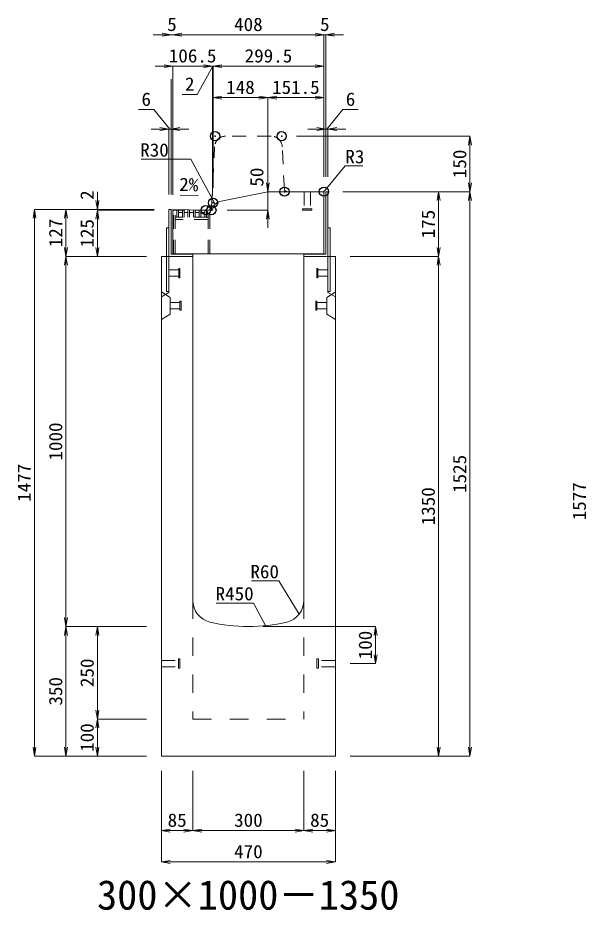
# Model space of a CAD drawing. Units: millimetres at full size. Extents: x -1809 to 57027, y -20349 to 17321.
# Drawn here: x 21277 to 22813, y -15412 to -13001 of the extents above; entities that cross this region are included whole.
import ezdxf
from ezdxf.enums import TextEntityAlignment as Align

# ---------------------------------------------------------------- set-up
doc = ezdxf.new("R2010")
doc.units = ezdxf.units.MM
doc.header["$LTSCALE"] = 50
doc.header["$PDMODE"] = 32
doc.header["$PDSIZE"] = 25
doc.linetypes.add('USER1', pattern=[2, 1, -1])
doc.linetypes.add('USER2', pattern=[1.35, 0.75, -0.6])
for name, color, linetype, lineweight in [('インサート', 3, 'USER2', 9), ('グレーチング', 7, 'USER2', 5), ('受枠', 3, 'Continuous', 5), ('寸法線', 7, 'Continuous', 13), ('引出線', 4, 'Continuous', 13), ('本体', 2, 'Continuous', 13)]:
    doc.layers.add(name, color=color, linetype=linetype, lineweight=lineweight)
doc.layers.add('作業エリア', color=11, linetype='Continuous')
doc.layers.add('文字', color=7, linetype='Continuous')
doc.styles.add('ＭＳ 明朝', font='')
doc.styles.get('ＭＳ 明朝').set_extended_font_data('MS Mincho')

# ---------------------------------------------------------------- blocks, each defined once
blk = doc.blocks.new('open_arrow')
at = {"color": 0, "linetype": 'Continuous', "lineweight": -2}
blk.add_lwpolyline([(7.5, 1.25), (0, 0), (7.5, -1.25)], dxfattribs=at)

msp = doc.modelspace()

# ---------------------------------------------------------------- linework, layer by layer
at = {"layer": 'インサート'}
for p, q in [((22050.5, -13471.05), (22050.5, -13517.05)), ((22050.5, -13471.05), (22067.5, -13471.05)), ((22067.5, -13471.05), (22067.5, -13517.05)), ((22046.5, -13521.05), (22046.5, -13517.05)), ((22046.5, -13517.05), (22071.5, -13517.05)), ((22046.5, -13521.05), (22071.5, -13521.05)), ((22071.5, -13517.05), (22071.5, -13521.05)), ((21685, -13682.55), (21712, -13682.55)), ((21685, -13682.55), (21685, -13699.55)), ((21715, -13678.55), (21712, -13678.55)), ((21712, -13678.55), (21712, -13703.55)), ((21715, -13703.55), (21715, -13678.55)), ((22085, -13678.55), (22088, -13678.55)), ((22085, -13703.55), (22085, -13678.55)), ((22088, -13678.55), (22088, -13703.55)), ((22115, -13682.55), (22088, -13682.55)), ((22115, -13682.55), (22115, -13699.55)), ((21685, -13699.55), (21712, -13699.55)), ((21712, -13703.55), (21715, -13703.55)), ((22088, -13703.55), (22085, -13703.55)), ((22115, -13699.55), (22088, -13699.55)), ((21718.2, -13766.55), (21715.2, -13766.55)), ((21715.2, -13766.55), (21715.2, -13791.55)), ((21718.2, -13791.55), (21718.2, -13766.55)), ((22081.8, -13766.55), (22084.8, -13766.55)), ((22081.8, -13791.55), (22081.8, -13766.55)), ((22084.8, -13766.55), (22084.8, -13791.55)), ((21688.2, -13770.55), (21715.2, -13770.55)), ((21688.2, -13770.55), (21688.2, -13787.55)), ((21688.2, -13787.55), (21715.2, -13787.55)), ((22111.8, -13770.55), (22084.8, -13770.55)), ((22111.8, -13787.55), (22084.8, -13787.55)), ((22111.8, -13770.55), (22111.8, -13787.55)), ((21715.2, -13791.55), (21718.2, -13791.55)), ((22084.8, -13791.55), (22081.8, -13791.55)), ((21665, -14737.55), (21711, -14737.55)), ((21665, -14754.55), (21665, -14737.55)), ((21665, -14754.55), (21711, -14754.55)), ((21711, -14758.55), (21711, -14733.55)), ((21711, -14733.55), (21715, -14733.55)), ((21715, -14758.55), (21715, -14733.55)), ((22085, -14733.55), (22089, -14733.55)), ((22085, -14733.55), (22085, -14758.55)), ((22089, -14733.55), (22089, -14758.55)), ((22135, -14737.55), (22089, -14737.55)), ((22135, -14754.55), (22089, -14754.55)), ((22135, -14737.55), (22135, -14754.55)), ((21715, -14758.55), (21711, -14758.55)), ((22089, -14758.55), (22085, -14758.55))]:
    msp.add_line(p, q, dxfattribs=at)
at = {"layer": 'グレーチング'}
for p, q in [((21697.5, -13639.05), (21697.5, -13521.05)), ((21795.5, -13521.05), (21697.5, -13521.05)), ((21702, -13639.05), (21702, -13521.05)), ((21706.5, -13540.05), (21706.5, -13521.05)), ((21711, -13540.05), (21711, -13521.05)), ((21721.6, -13540.05), (21721.6, -13521.05)), ((21726.1, -13540.05), (21726.1, -13521.05)), ((21736.7, -13540.05), (21736.7, -13521.05)), ((21741.2, -13540.05), (21741.2, -13521.05)), ((21751.8, -13540.05), (21751.8, -13521.05)), ((21756.3, -13540.05), (21756.3, -13521.05)), ((21766.9, -13540.05), (21766.9, -13521.05)), ((21771.4, -13540.05), (21771.4, -13521.05)), ((21782, -13540.05), (21782, -13521.05)), ((21786.5, -13540.05), (21786.5, -13521.05)), ((21791, -13639.05), (21791, -13521.05)), ((21795.5, -13639.05), (21795.5, -13521.05)), ((21791, -13540.05), (21702, -13540.05)), ((21791, -13546.05), (21702, -13546.05)), ((21721.6, -13527.05), (21711, -13527.05)), ((21736.7, -13527.05), (21726.1, -13527.05)), ((21751.8, -13527.05), (21741.2, -13527.05)), ((21766.9, -13527.05), (21756.3, -13527.05)), ((21782, -13527.05), (21771.4, -13527.05))]:
    msp.add_line(p, q, dxfattribs=at)
at = {"layer": '作業エリア'}
for p in [(21810, -13321.05), (21990, -13321.05), (21997.5, -13471.05), (22104, -13471.05), (21804.5, -13501.05), (21785, -13521.05), (21800, -13521.05)]:
    msp.add_point(p, dxfattribs=at)
at = {"layer": '受枠'}
for p, q in [((22109, -13471.05), (22109, -13640.05)), ((22115, -13471.05), (22109, -13471.05)), ((22115, -13471.05), (22115, -13741.05)), ((21685, -13519.05), (21685, -13741.05)), ((21685, -13519.05), (21691, -13519.05)), ((21691, -13519.05), (21691, -13640.05)), ((21679, -13569.05), (21679, -13741.05)), ((21679, -13569.05), (21685, -13569.05)), ((22121, -13569.05), (22115, -13569.05)), ((22121, -13569.05), (22121, -13741.05)), ((21685, -13646.05), (21750, -13646.05)), ((21691, -13640.05), (21750, -13640.05)), ((21750, -13640.05), (21750, -13646.05)), ((22050, -13640.05), (22050, -13646.05)), ((22109, -13640.05), (22050, -13640.05)), ((22115, -13646.05), (22050, -13646.05)), ((21679, -13741.05), (21685, -13741.05)), ((22121, -13741.05), (22115, -13741.05))]:
    msp.add_line(p, q, dxfattribs=at)
at = {"layer": '寸法線'}
for p, q in [((21744, -13046.93), (21643, -13046.93)), ((22104, -13046.93), (21696, -13046.93)), ((22056, -13046.93), (22157, -13046.93)), ((22104, -13431.03), (22104, -13046.93)), ((22104, -13431.03), (22104, -13046.93)), ((22109, -13431.03), (22109, -13046.93)), ((21802.57, -13131.93), (21648, -13131.93)), ((21696, -13479.25), (21696, -13131.93)), ((21852.5, -13131.93), (21754.57, -13131.93)), ((21803.53, -13131.93), (21761.69, -13208.3)), ((21802.57, -13481.03), (21802.57, -13131.93)), ((22104, -13131.93), (21804.5, -13131.93)), ((21804.5, -13461.03), (21804.5, -13131.93)), ((22104, -13431.03), (22104, -13131.93)), ((21691, -13479.03), (21691, -13166.91)), ((21696, -13479.25), (21696, -13176.93)), ((21696, -13479.25), (21696, -13176.93)), ((21802.57, -13481.03), (21802.57, -13178.69)), ((21804.5, -13461.03), (21804.5, -13176.93)), ((21761.69, -13208.3), (21721.28, -13208.3)), ((21804.5, -13216.93), (21952.5, -13216.93)), ((21804.5, -13461.03), (21804.5, -13216.93)), ((21952.5, -13431.03), (21952.5, -13216.93)), ((21952.5, -13216.93), (22104, -13216.93)), ((21952.5, -13431.03), (21952.5, -13216.93)), ((22104, -13431.03), (22104, -13216.93)), ((21644.67, -13249.13), (21603.44, -13249.13)), ((21688, -13301.93), (21644.67, -13249.13)), ((22112, -13301.93), (22155.33, -13249.13)), ((22155.33, -13249.13), (22196.56, -13249.13)), ((21739, -13301.93), (21637, -13301.93)), ((21685, -13479.03), (21685, -13301.93)), ((21691, -13479.03), (21691, -13301.93)), ((22061, -13301.93), (22163, -13301.93)), ((22109, -13431.03), (22109, -13301.93)), ((22115, -13431.03), (22115, -13301.93)), ((22030.02, -13321.05), (22498.78, -13321.05)), ((22498.78, -13321.05), (22498.78, -13471.05)), ((21952.5, -13423.05), (21952.5, -13569.05)), ((21492.06, -13471.05), (21492.06, -13569.05)), ((22155.02, -13471.05), (22413.78, -13471.05)), ((22155.02, -13471.05), (22498.78, -13471.05)), ((22155.02, -13471.05), (22498.78, -13471.05)), ((22413.78, -13471.05), (22413.78, -13646.05)), ((22498.78, -13471.05), (22498.78, -14996.05)), ((21322.06, -14996.05), (21322.06, -13519.05)), ((21644.98, -13519.05), (21322.06, -13519.05)), ((21407.06, -13519.05), (21407.06, -13646.05)), ((21644.98, -13519.05), (21407.06, -13519.05)), ((21644.98, -13519.05), (21492.06, -13519.05)), ((21644.98, -13521.05), (21492.06, -13521.05)), ((21492.06, -13521.05), (21492.06, -13646.05)), ((21644.98, -13521.05), (21492.06, -13521.05)), ((21842.59, -13521.05), (21952.5, -13521.05)), ((21624.98, -13646.05), (21407.06, -13646.05)), ((21407.06, -13646.05), (21407.06, -14646.05)), ((21624.98, -13646.05), (21407.06, -13646.05)), ((21624.98, -13646.05), (21492.06, -13646.05)), ((22175.02, -13646.05), (22413.78, -13646.05)), ((22175.02, -13646.05), (22413.78, -13646.05)), ((22413.78, -13646.05), (22413.78, -14996.05)), ((21624.98, -14646.05), (21407.06, -14646.05)), ((21407.06, -14996.05), (21407.06, -14646.05)), ((21624.98, -14646.05), (21407.06, -14646.05)), ((21492.06, -14646.05), (21492.06, -14896.05)), ((21624.98, -14646.05), (21492.06, -14646.05)), ((21940.02, -14646.05), (22243.78, -14646.05)), ((22243.78, -14646.05), (22243.78, -14746.05)), ((22175.02, -14746.05), (22243.78, -14746.05)), ((21624.98, -14896.05), (21492.06, -14896.05)), ((21492.06, -14896.05), (21492.06, -14996.05)), ((21624.98, -14896.05), (21492.06, -14896.05)), ((21624.98, -14996.05), (21322.06, -14996.05)), ((21624.98, -14996.05), (21407.06, -14996.05)), ((21624.98, -14996.05), (21492.06, -14996.05)), ((22175.02, -14996.05), (22413.78, -14996.05)), ((22175.02, -14996.05), (22498.78, -14996.05)), ((21665, -15036.07), (21665, -15197.21)), ((21665, -15036.07), (21665, -15282.21)), ((21750, -15036.07), (21750, -15197.21)), ((21750, -15036.07), (21750, -15197.21)), ((22050, -15036.07), (22050, -15197.21)), ((22050, -15036.07), (22050, -15197.21)), ((22135, -15036.07), (22135, -15197.21)), ((22135, -15036.07), (22135, -15282.21)), ((21665, -15197.21), (21750, -15197.21)), ((21750, -15197.21), (22050, -15197.21)), ((22050, -15197.21), (22135, -15197.21)), ((21665, -15282.21), (22135, -15282.21))]:
    msp.add_line(p, q, dxfattribs=at)
at = {"layer": '引出線'}
for points in [[(21810.6, -13505.19), (21744.87, -13383.51), (21684.87, -13383.51), (21610.2, -13383.51)], [(22103.12, -13471.93), (22161.85, -13401.57), (22209.57, -13401.57)], [(21764, -13481.04), (21715.26, -13480.06), (21764, -13481.04)], [(22037.07, -14612.74), (21982.66, -14522.84), (21907.98, -14522.84)], [(21946.44, -14643.65), (21914.22, -14582.51), (21813.21, -14582.51)]]:
    msp.add_lwpolyline(points, dxfattribs=at)
at = {"layer": '本体', "linetype": 'USER2', "lineweight": 9}
for p, q in [((21961.46, -13321.05), (21838.54, -13321.05)), ((21800.33, -13514.4), (21808.57, -13349.56)), ((21997.17, -13464.4), (21991.43, -13349.56)), ((21685, -13743.05), (21685, -13646.05)), ((22115, -13743.05), (22115, -13646.05)), ((21665, -13755.55), (21685, -13743.05)), ((22135, -13755.55), (22115, -13743.05))]:
    msp.add_line(p, q, dxfattribs=at)
at = {"layer": '本体'}
for p, q in [((21952.5, -13471.05), (21826.19, -13496.66)), ((22101, -13471.05), (21952.5, -13471.05)), ((22104, -13474.05), (22104, -13639.05)), ((21696, -13639.05), (21696, -13519.27)), ((21696, -13519.27), (21785, -13521.05)), ((21785, -13521.05), (21802.57, -13521.05)), ((21665, -13646.05), (21665, -14996.05)), ((21665, -13646.05), (21750, -13646.05)), ((22104, -13639.05), (21696, -13639.05)), ((21750, -13646.05), (21750, -14575.53)), ((22050, -13646.05), (22050, -14575.53)), ((22050, -13646.05), (22135, -13646.05)), ((22135, -13646.05), (22135, -14996.05)), ((21665, -14996.05), (22135, -14996.05))]:
    msp.add_line(p, q, dxfattribs=at)
at = {"layer": '本体', "lineweight": 9}
for p, q in [((21665, -13742.05), (21688.2, -13756.55)), ((22134.58, -13742.31), (22111.8, -13756.55)), ((21688.2, -13756.55), (21688.2, -13801.55)), ((22111.8, -13756.55), (22111.8, -13801.55)), ((21688.2, -13801.55), (21665, -13816.05)), ((22111.8, -13801.55), (22135, -13816.05))]:
    msp.add_line(p, q, dxfattribs=at)
at = {"layer": '本体', "linetype": 'USER1', "lineweight": 15}
for p, q in [((21750, -14575.53), (21750, -14896.05)), ((22050, -14575.53), (22050, -14896.05)), ((21750, -14896.05), (22050, -14896.05))]:
    msp.add_line(p, q, dxfattribs=at)
at = {"layer": '本体', "linetype": 'USER2', "lineweight": 9}
for centre, radius, start, end in [((21838.54, -13351.05), 30, 90, 177.13759), ((21961.46, -13351.05), 30, 2.86241, 90), ((22004.16, -13464.05), 7, 182.86241, 270), ((21793.34, -13514.05), 7, 270, 357.13759)]:
    msp.add_arc(centre, radius, start, end, dxfattribs=at)
at = {"layer": '本体'}
for centre, radius, start, end in [((22101, -13474.05), 3, 0, 90), ((21832.15, -13526.06), 30, 101.45875, 170.39512), ((21810, -14575.53), 60, 180, 256.65764), ((21990, -14575.53), 60, 283.34236, 0), ((21900, -14196.05), 450, 256.65764, 283.34236)]:
    msp.add_arc(centre, radius, start, end, dxfattribs=at)

# ---------------------------------------------------------------- block references
at = {"layer": '寸法線', "xscale": 3.2, "yscale": 3.2}
for p, rotation in [((21691, -13046.93), 180), ((22104, -13046.93), 180), ((22104, -13046.93), 180), ((21696, -13131.93), 180), ((21802.57, -13131.93), 180), ((21802.57, -13131.93), 180), ((22104, -13131.93), 180), ((21952.5, -13216.93), 180), ((22104, -13216.93), 180), ((21685, -13301.93), 180), ((22109, -13301.93), 180), ((22498.78, -13321.05), 270), ((21952.5, -13471.05), 90), ((22498.78, -13471.05), 90), ((22413.78, -13471.05), 270), ((22498.78, -13471.05), 270), ((21492.06, -13519.05), 90), ((21322.06, -13519.05), 270), ((21407.06, -13519.05), 270), ((21492.06, -13521.05), 270), ((21492.06, -13521.05), 270), ((21952.5, -13521.05), 270), ((21407.06, -13646.05), 90), ((21492.06, -13646.05), 90), ((22413.78, -13646.05), 90), ((21407.06, -13646.05), 270), ((22413.78, -13646.05), 270), ((21407.06, -14646.05), 90), ((21407.06, -14646.05), 270), ((21492.06, -14646.05), 270), ((22243.78, -14646.05), 270), ((22243.78, -14746.05), 90), ((21492.06, -14896.05), 90), ((21492.06, -14896.05), 270), ((21322.06, -14996.05), 90), ((21407.06, -14996.05), 90), ((21492.06, -14996.05), 90), ((22413.78, -14996.05), 90), ((22498.78, -14996.05), 90), ((21750, -15197.21), 180), ((22050, -15197.21), 180), ((22135, -15197.21), 180), ((22135, -15282.21), 180)]:
    msp.add_blockref('open_arrow', p, dxfattribs=dict(at, rotation=rotation))
for p in [(21696, -13046.93), (21696, -13046.93), (22109, -13046.93), (21804.5, -13131.93), (21804.5, -13131.93), (21804.5, -13216.93), (21952.5, -13216.93), (21691, -13301.93), (22115, -13301.93), (21665, -15197.21), (21750, -15197.21), (22050, -15197.21), (21665, -15282.21)]:
    msp.add_blockref('open_arrow', p, dxfattribs=at)
at = {"layer": '引出線', "xscale": 0.0533, "yscale": 0.0533}
for p, rotation in [((22103.12, -13471.93), 50.2), ((21764, -13481.04), 178.9), ((21810.6, -13505.19), 118.4), ((22037.07, -14612.74), 121.2), ((21946.44, -14643.65), 117.8)]:
    msp.add_blockref('open_arrow', p, dxfattribs=dict(at, rotation=rotation))

# ---------------------------------------------------------------- texts
at = {"layer": '寸法線', "style": 'ＭＳ 明朝', "width": 1.05}
for s, p in [('5', (21693.5, -13018.91)), ('408', (21900, -13018.91)), ('5', (22106.5, -13018.91)), ('106.5', (21749.28, -13103.91)), ('299.5', (21954.25, -13103.91)), ('2', (21741.48, -13180.28)), ('148', (21878.5, -13188.91)), ('151.5', (22028.25, -13188.91)), ('6', (21624.05, -13221.11)), ('6', (22175.95, -13221.11)), ('85', (21707.5, -15169.19)), ('300', (21900, -15169.19)), ('85', (22092.5, -15169.19)), ('470', (21900, -15254.19))]:
    msp.add_text(s, height=36.03, dxfattribs=at).set_placement(p, align=Align.MIDDLE_CENTER)
for s, p in [('150', (22470.76, -13396.05)), ('50', (21922.5, -13431.79)), ('2', (21464.06, -13480.2)), ('175', (22385.76, -13558.55)), ('127', (21379.04, -13582.55)), ('125', (21464.04, -13583.55)), ('1000', (21379.04, -14146.05)), ('1525', (22470.76, -14233.55)), ('1477', (21294.04, -14257.55)), ('1350', (22385.76, -14321.05)), ('1577', (22794.04, -14307.55)), ('100', (22215.76, -14696.05)), ('250', (21464.04, -14771.05)), ('350', (21379.04, -14821.05)), ('100', (21464.04, -14946.05))]:
    msp.add_text(s, height=36.03, rotation=90, dxfattribs=at).set_placement(p, align=Align.MIDDLE_CENTER)
at = {"layer": '引出線', "style": 'ＭＳ 明朝', "width": 1.05}
for s, p in [('R30', (21684.87, -13340.31)), ('R60', (21982.66, -14479.64)), ('R450', (21914.22, -14539.31))]:
    msp.add_text(s, height=36.03, dxfattribs=at).set_placement(p, align=Align.TOP_RIGHT)
msp.add_text('R3', height=36.03, dxfattribs=at).set_placement((22161.85, -13358.37), align=Align.TOP_LEFT)
msp.add_text('2%', height=36.03, rotation=358.854, dxfattribs=at).set_placement((21764.94, -13434.14), align=Align.TOP_RIGHT)
at = {"layer": '文字', "style": 'ＭＳ 明朝'}
msp.add_text('300×1000－1350', height=80.06, dxfattribs=at).set_placement((21899.52, -15371.03), align=Align.MIDDLE_CENTER)

doc.saveas('drawing.dxf')
